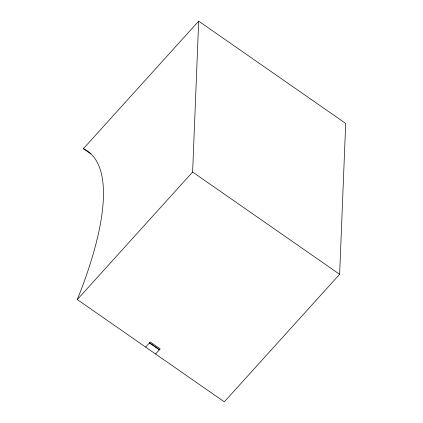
<?xml version="1.0" encoding="UTF-8"?>
<svg xmlns="http://www.w3.org/2000/svg" width="423" height="423" viewBox="0 0 423 423"><rect width="100%" height="100%" fill="white"/><g stroke="black" fill="none" stroke-linecap="round" stroke-linejoin="round"><path stroke-width="0.63" d="M77.309 299.563L192.624 172.029L198.683 21.15L345.691 123.437L339.632 274.31L224.317 401.85L77.309 299.563A343.127 98.014 -55.2 0 0 83.368 148.69L198.683 21.15M145.665 347.13L150.297 342.006L160.19 348.89L155.564 354.014M192.624 172.029L339.632 274.31M83.368 148.69L90.961 153.972M149.62 342.752L149.837 342.905L149.425 342.968M159.519 349.636L159.106 349.705L159.323 349.853M149.525 342.863L159.418 349.747M149.716 343.037L159.175 349.62"/></g></svg>
